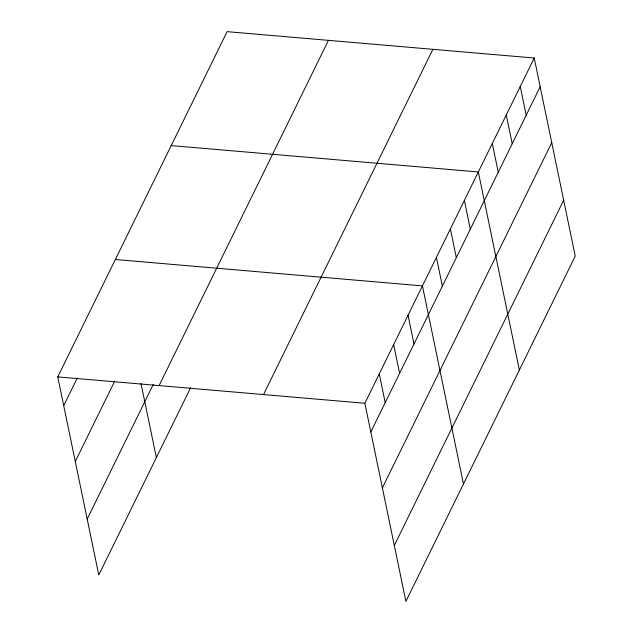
<?xml version="1.0" encoding="UTF-8"?>
<svg xmlns="http://www.w3.org/2000/svg" width="633" height="633" viewBox="0 0 633 633"><rect width="100%" height="100%" fill="white"/><g stroke="black" fill="none" stroke-linecap="round" stroke-linejoin="round"><path stroke-width="0.95" d="M190.66 387.681L98.78 574.978L57.761 376.888L227.112 31.65L534.22 58.022L575.239 256.112L405.888 601.35L364.861 403.268L534.22 58.022M63.711 405.618L77.258 377.996M75.28 461.504L114.66 381.24M87.204 519.084L153.257 384.445M159.105 385.592L328.456 40.354M263.518 394.565L432.877 49.319M370.811 431.991L540.171 86.753M382.387 487.877L551.739 142.639M394.312 545.464L563.663 200.218M171.227 145.582L478.334 171.954L519.353 370.036M115.341 259.506L422.448 285.887L463.467 483.968M57.761 376.888L364.861 403.268M520.247 86.507L526.197 115.23M506.273 114.992L512.224 143.715M492.3 143.469L498.25 172.2M464.361 200.439L470.311 229.162M450.387 228.917L456.338 257.647M436.414 257.402L442.364 286.124M408.048 315.234L413.998 343.956M393.655 344.574L399.605 373.304M379.262 373.921L385.204 402.643M141.009 383.471L156.359 457.596"/></g></svg>
